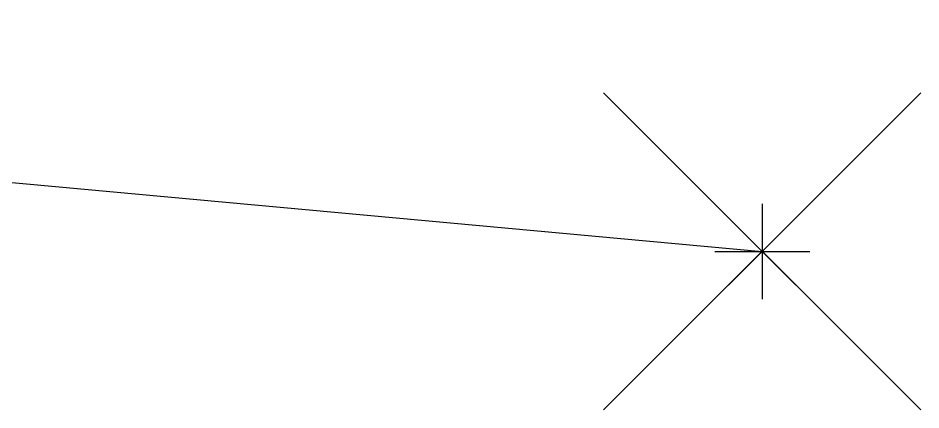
# Model space of a CAD drawing. Header units: millimetres. Extents: x 7471872 to 14943722, y 8344308 to 16688757.
# Drawn here: x 7471877.023 to 7471877.593, y 8344387.706 to 8344387.953 of the extents above; entities that cross this region are included whole.
import ezdxf

# ---------------------------------------------------------------- set-up
doc = ezdxf.new("R2010")
doc.units = ezdxf.units.MM
for name, color, linetype in [('HLEK-SYMBOL', 1, 'Continuous'), ('HLEK_FL001_SYMBOLS', 1, 'Continuous'), ('TOUCH_POINTS', 7, 'Continuous')]:
    doc.layers.add(name, color=color, linetype=linetype)

# ---------------------------------------------------------------- blocks, each defined once
blk = doc.blocks.new('TPOINT')
at = {"layer": 'TOUCH_POINTS'}
for p, q in [((0, 0.03000000000000025), (0, -0.03000000000000025)), ((0.02121320343559674, -0.02121320343559674), (-0.02121320343559674, 0.02121320343559674)), ((-0.02121320343559674, -0.02121320343559674), (0.02121320343559674, 0.02121320343559674)), ((-0.03000000000000025, 0), (0.03000000000000025, 0))]:
    blk.add_line(p, q, dxfattribs=at)
blk.add_point((0, 0), dxfattribs=at)
blk = doc.blocks.new('gJ6_a55')
at = {"layer": 'HLEK-SYMBOL', "color": 0, "linetype": 'Continuous'}
for p, q in [((0.09999999999999964, 0.09999999999999964), (-0.1000000000000014, -0.1000000000000005)), ((-0.1000000000000014, 0.09999999999999964), (0.09999999999999964, -0.1000000000000005))]:
    blk.add_line(p, q, dxfattribs=at)
blk.add_blockref('TPOINT', (0, 0))

msp = doc.modelspace()

# ---------------------------------------------------------------- linework, layer by layer
at = {"color": 177, "lineweight": 30, "true_color": 0x293189}
msp.add_line((7471875.891438288, 8344387.953424164, -0.3805383351082412), (7471877.492542954, 8344387.806160095, -17.85166361287903), dxfattribs=at)

# ---------------------------------------------------------------- block references
at = {"layer": 'HLEK_FL001_SYMBOLS', "color": 1}
msp.add_blockref('gJ6_a55', (7471877.492542954, 8344387.806160095, -17.85166361287903), dxfattribs=at)

doc.saveas('drawing.dxf')
